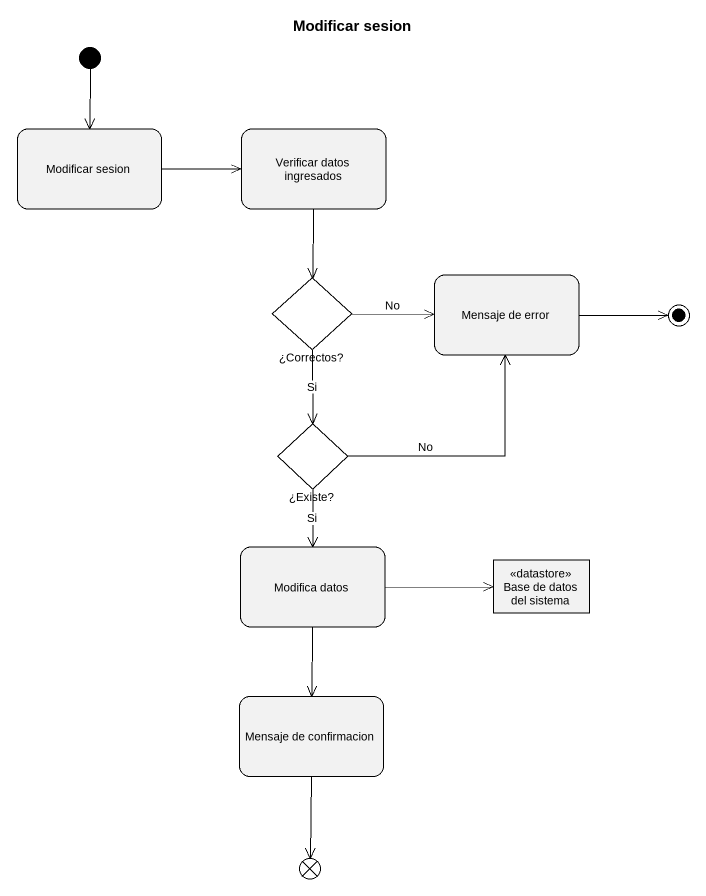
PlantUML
@startuml
title Modificar sesion
hide empty description
state "Modificar sesion" as Modificar_sesion
state "Verificar datos ingresados" as Verificar_datos_ingresados
state "¿Correctos?" as Correctos <<choice>>
state "Mensaje de error" as Mensaje_de_error
state "¿Existe?" as Existe <<choice>>
state "Modifica datos" as Modifica_datos
state "Base de datos del sistema" as Base_de_datos_del_sistema <<datastore>>
state "Mensaje de confirmacion" as Mensaje_de_confirmacion
state flowfinal1 <<end>>
[*] --> Modificar_sesion
Modificar_sesion -right-> Verificar_datos_ingresados
Verificar_datos_ingresados --> Correctos
Correctos -right-> Mensaje_de_error : No
Correctos --> Existe : Si
Existe -up-> Mensaje_de_error : No
Existe --> Modifica_datos : Si
Modifica_datos -right-> Base_de_datos_del_sistema
Modifica_datos --> Mensaje_de_confirmacion
Mensaje_de_confirmacion --> flowfinal1
Mensaje_de_error -right-> [*]
@enduml
